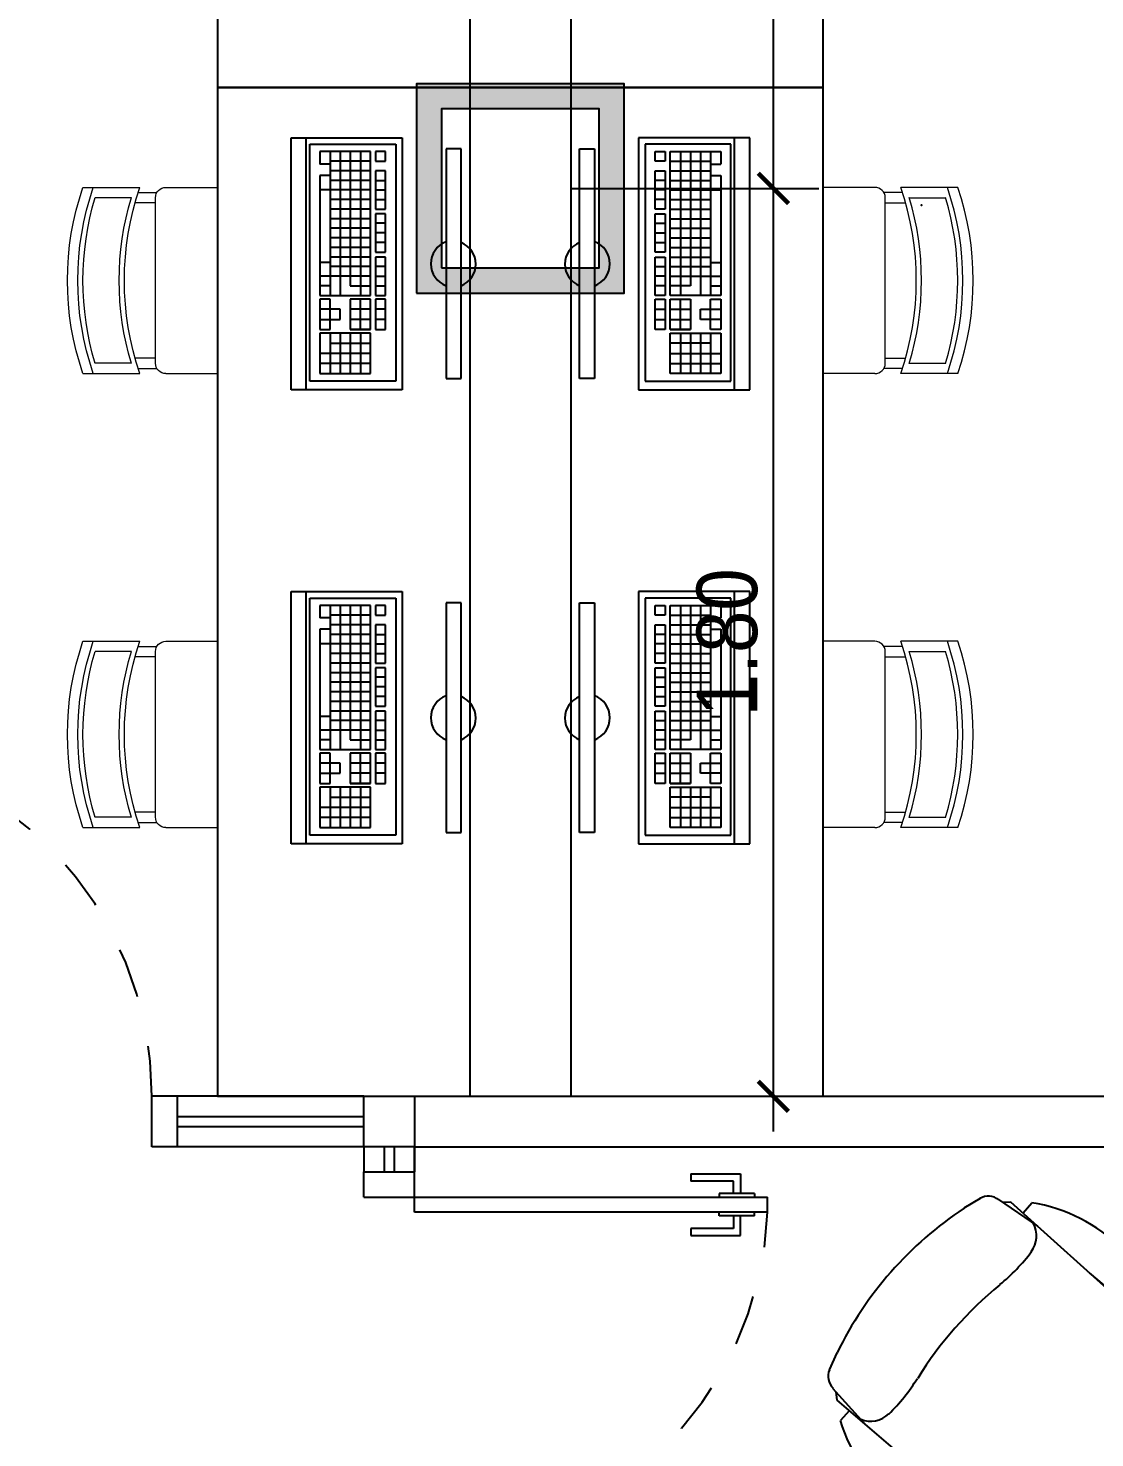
# Model space of a CAD drawing. Header units: millimetres. Extents: x 7034 to 7235, y -465 to -380.
# Drawn here: x 7139.929 to 7142.043, y -429.776 to -426.981 of the extents above; entities that cross this region are included whole.
import ezdxf

# ---------------------------------------------------------------- set-up
doc = ezdxf.new("R2010")
doc.units = ezdxf.units.MM
doc.header["$LTSCALE"] = 0.005
doc.linetypes.add('CONTINUO', pattern=[0])
doc.linetypes.add('DASHED', pattern=[19.05, 12.7, -6.35])
doc.layers.get('0').update_dxf_attribs({"linetype": 'CONTINUO'})
doc.layers.get('DEFPOINTS').update_dxf_attribs({"linetype": 'CONTINUO', "lineweight": 15})
for name, color, linetype in [('- COTAS', 12, 'Continuous'), ('0-LUMINOTEC-TETO', 170, 'Continuous'), ('ARQ-PEITORIAL', 4, 'Continuous'), ('ARQ_ESQUADRIA', 5, 'Continuous'), ('ARQ_JANELAALTA', 150, 'DASHED'), ('JANELA', 10, 'Continuous'), ('NN_PISO', 8, 'Continuous')]:
    doc.layers.add(name, color=color, linetype=linetype)
doc.layers.add('0-LAYOUT', color=250, linetype='Continuous', lineweight=25)
doc.styles.add('ARQ', font='arial.ttf', dxfattribs={"width": 0.9})
doc.dimstyles.new('1-50', dxfattribs={"dimtxt": 0.12, "dimasz": 0.06, "dimexe": 0.09, "dimexo": 0.1, "dimgap": 0.03, "dimtad": 1, "dimzin": 0, "dimdsep": 46, "dimtxsty": 'ARQ', "dimblk": 'ARCHTICK', "dimcen": 0, "dimdle": 0.07, "dimclrd": 1, "dimclre": 1, "dimclrt": 7, "dimadec": 0, "dimazin": 0, "dimtm": 1e-09, "dimtfac": 1, "dimtofl": 0, "dimtmove": 2, "dimatfit": 3, "dimldrblk": 'ARCHTICK', "dimfxl": 1, "dimtolj": 1, "dimtzin": 0, "dimlwd": -1, "dimlwe": -1, "dimarcsym": 0})

# ---------------------------------------------------------------- blocks, each defined once
blk = doc.blocks.new('011239')
h = blk.add_hatch(color=256)
h.paths.add_polyline_path([(-20.6, 20.75), (-20.6, -20.75), (20.6, -20.75), (20.6, 20.75)])
h.paths.add_polyline_path([(15.6, 15.75), (15.6, -15.75), (-15.6, -15.75), (-15.6, 15.75)], flags=16)
for points in [[(-20.6, -20.75), (20.6, -20.75), (20.6, 20.75), (-20.6, 20.75)], [(-15.6, -15.75), (15.6, -15.75), (15.6, 15.75), (-15.6, 15.75)]]:
    blk.add_lwpolyline(points, close=True)
blk = doc.blocks.new('A$C1D1E4AAD')
at = {"layer": '0-LAYOUT', "linetype": 'ByBlock'}
for p, q in [((-2.0148, 0), (-2.0148, -1.6)), ((-1.2148, 0), (-1.2148, -1.6)), ((-2.519, -0.1026), (-2.5509, -0.1221)), ((-2.4046, -0.1576), (-2.4818, -0.1047)), ((-2.4578, -0.1099), (-2.4741, -0.1104)), ((-2.1472, -0.3901), (-2.4578, -0.1099)), ((-2.4339, -0.1309), (-2.4167, -0.1112)), ((-2.2381, -0.2014), (-2.1504, -0.2795)), ((-2.1764, -0.356), (-2.3019, -0.25)), ((-2.1416, -0.302), (-2.154, -0.3461)), ((-2.8176, -0.4426), (-2.8024, -0.4084)), ((-2.7483, -0.5489), (-2.8107, -0.4792)), ((-2.8025, -0.5023), (-2.8041, -0.4861)), ((-2.4845, -0.7742), (-2.8025, -0.5023)), ((-1.0225, -0.4914), (-1.0423, -0.5327)), ((-0.8836, -0.4795), (-1.001, -0.4803)), ((-2.7786, -0.5233), (-2.7959, -0.5429)), ((-0.6899, -0.5557), (-0.6899, -0.5295)), ((-1.0764, -0.5613), (-0.6581, -0.5557)), ((-1.032, -0.5549), (-0.8677, -0.5581)), ((-0.7296, -0.5565), (-0.6367, -0.5676)), ((-0.6581, -0.5557), (-0.6462, -0.5668)), ((-0.6073, -0.5906), (-0.5962, -0.6264)), ((-2.5221, -0.7496), (-2.6434, -0.6388)), ((-2.6834, -0.7083), (-2.5946, -0.7853)), ((-2.5711, -0.7911), (-2.529, -0.7731)), ((-0.6073, -1.0431), (-0.5962, -1.0074)), ((-2.5711, -1.0608), (-2.529, -1.0787)), ((-2.4845, -1.0777), (-2.8025, -1.3496)), ((-2.6834, -1.1435), (-2.5946, -1.0666)), ((-1.0764, -1.0724), (-0.6581, -1.078)), ((-1.032, -1.0788), (-0.8677, -1.0756)), ((-0.7296, -1.0772), (-0.6367, -1.0661)), ((-0.6899, -1.078), (-0.6899, -1.1042)), ((-0.6581, -1.078), (-0.6462, -1.0669)), ((-2.5221, -1.1022), (-2.6434, -1.2131)), ((-1.0225, -1.1423), (-1.0423, -1.101)), ((-0.8836, -1.1542), (-1.001, -1.1534)), ((-2.7483, -1.303), (-2.8107, -1.3726)), ((-2.7786, -1.3286), (-2.7959, -1.3089)), ((-2.8025, -1.3496), (-2.8041, -1.3658)), ((-2.8176, -1.4093), (-2.8024, -1.4435)), ((-2.1472, -1.4617), (-2.4578, -1.742)), ((-2.1764, -1.4959), (-2.3019, -1.6019)), ((-2.1416, -1.5498), (-2.154, -1.5057)), ((-2.2381, -1.6505), (-2.1504, -1.5723)), ((-2.0148, -1.6), (-1.2148, -1.6)), ((-2.4046, -1.6942), (-2.4818, -1.7472)), ((-2.519, -1.7493), (-2.5509, -1.7298)), ((-2.4339, -1.721), (-2.4167, -1.7407)), ((-2.4578, -1.742), (-2.4741, -1.7415))]:
    blk.add_line(p, q, dxfattribs=at)
for centre, radius, start, end in [((-2.5026, -0.1308), 0.0328, 51.4098, 120.5547), ((-2.4707, -0.4398), 0.3333, 45.7372, 80.6494), ((-2.1494, -0.7283), 0.7271, 123.5174, 153.896), ((-2.4596, -0.177), 0.0523, 323.2944, 29.1682), ((-2.4596, -0.177), 0.0523, 323.2944, 29.1682), ((-2.712, 0.012), 0.3678, 309.1313, 323.2958), ((-2.0117, -0.8493), 0.7418, 129.1314, 148.282), ((-2.1616, -0.2971), 0.0207, 345.8779, 57.0329), ((-2.1675, -0.3448), 0.0141, 232.5784, 352.1311), ((-2.2085, -0.4503), 0.0857, 341.4955, 44.5153), ((-2.7875, -0.4552), 0.0328, 156.8587, 226.0036), ((-2.9561, -0.2659), 0.3678, 314.1176, 328.2821), ((-2.3206, -0.4216), 0.2017, 320.8696, 343.9764), ((-1.0042, -0.5009), 0.0207, 81.6738, 152.8287), ((-0.8661, -0.8121), 0.3333, 58.0573, 92.9695), ((-2.7362, -0.4918), 0.0523, 248.2452, 314.1189), ((-2.477, -0.4469), 0.3333, 196.764, 231.6762), ((-3.1806, 0.1774), 1.2492, 312.9781, 324.4353), ((-1.0312, -0.5406), 0.0141, 146.5756, 266.1283), ((-0.701, -0.6073), 0.0523, 109.5385, 175.4123), ((-1.0701, -0.647), 0.0857, 94.1914, 157.2111), ((-0.6383, -0.601), 0.0328, 18.152, 87.2969), ((-0.9669, -0.6994), 0.2017, 154.7303, 177.8371), ((-0.3867, -0.6319), 0.3678, 175.4109, 189.5754), ((-1.2979, -0.8169), 0.7271, 344.8107, 15.1893), ((0.0745, -0.8169), 1.2492, 174.2714, 185.7286), ((-1.4813, -0.8169), 0.7418, 350.4247, 9.5753), ((-2.5321, -0.7598), 0.0141, 285.2823, 44.835), ((-2.4757, -0.5981), 0.2017, 293.437, 316.5438), ((-2.4327, -0.7056), 0.0857, 232.8981, 295.9178), ((-2.5786, -0.7718), 0.0207, 220.3805, 291.5354), ((-0.9669, -0.9343), 0.2017, 182.1629, 205.2697), ((-0.3867, -1.0018), 0.3678, 170.4246, 184.5891), ((-1.0701, -0.9867), 0.0857, 202.7889, 265.8086), ((-0.701, -1.0264), 0.0523, 184.5877, 250.4615), ((-0.701, -1.0264), 0.0523, 184.5877, 250.4615), ((-2.5786, -1.08), 0.0207, 68.4646, 139.6195), ((-2.4327, -1.1463), 0.0857, 64.0822, 127.1019), ((-0.6383, -1.0328), 0.0328, 272.7031, 341.848), ((-2.5321, -1.092), 0.0141, 315.165, 74.7177), ((-2.4757, -1.2537), 0.2017, 43.4562, 66.563), ((-1.0312, -1.0931), 0.0141, 93.8717, 213.4244), ((-3.1806, -2.0292), 1.2492, 35.5647, 47.0219), ((-0.8661, -0.8216), 0.3333, 267.0305, 301.9427), ((-2.477, -1.4049), 0.3333, 128.3238, 163.236), ((-1.0042, -1.1328), 0.0207, 207.1713, 278.3262), ((-2.7362, -1.36), 0.0523, 45.8811, 111.7548), ((-2.3206, -1.4303), 0.2017, 16.0236, 39.1304), ((-2.9561, -1.5859), 0.3678, 31.7179, 45.8824), ((-2.7875, -1.3966), 0.0328, 133.9964, 203.1413), ((-2.0117, -1.0026), 0.7418, 211.718, 230.8686), ((-2.2085, -1.4015), 0.0857, 315.4847, 18.5045), ((-2.1494, -1.1236), 0.7271, 206.104, 236.4826), ((-2.1675, -1.5071), 0.0141, 7.8689, 127.4216), ((-2.1616, -1.5547), 0.0207, 302.9671, 14.1221), ((-2.712, -1.8639), 0.3678, 36.7042, 50.8687), ((-2.4596, -1.6749), 0.0523, 330.8318, 36.7056), ((-2.4596, -1.6749), 0.0523, 330.8318, 36.7056), ((-2.4707, -1.4121), 0.3333, 279.3506, 314.2628), ((-2.5026, -1.7211), 0.0328, 239.4453, 308.5902)]:
    blk.add_arc(centre, radius, start, end, dxfattribs=at)
for p in [(-2.2419, -0.6471), (-1.1749, -0.8169), (-2.2419, -1.2048)]:
    blk.add_point(p, dxfattribs=at)
blk = doc.blocks.new('A$C686A6CA0')
at = {"layer": 'ARQ-PEITORIAL'}
for p, q in [((-0.1, 2.53), (-0.1, 2.48)), ((0, 2.53), (0, 2.48)), ((-0.1, 2.48), (0, 2.48))]:
    blk.add_line(p, q, dxfattribs=at)
at = {"layer": 'ARQ_ESQUADRIA'}
for p, q in [((-0.52, 2.53), (-0.52, 2.63)), ((-0.47, 2.63), (-0.52, 2.63)), ((-0.47, 2.59), (-0.1, 2.59)), ((-0.47, 2.57), (-0.1, 2.57)), ((-0.47, 2.53), (-0.52, 2.53)), ((-0.06, 2.53), (-0.06, 2.48)), ((-0.04, 2.53), (-0.04, 2.48)), ((-0.1, 2.43), (-0.1, 2.48)), ((-0.1, 2.43), (-0.1, 2.48)), ((0, 2.43), (0, 2.48)), ((0, 2.43), (0, 2.48)), ((0.5481, 2.476), (0.6461, 2.476)), ((0.5481, 2.476), (0.5481, 2.462)), ((0.5621, 2.462), (0.5481, 2.462)), ((0.6321, 2.462), (0.5621, 2.462)), ((0.5621, 2.462), (0.5621, 2.462)), ((0.6321, 2.437), (0.6321, 2.462)), ((0.6461, 2.476), (0.6461, 2.437)), ((0.6741, 2.437), (0.6041, 2.437)), ((0.6041, 2.437), (0.6041, 2.43)), ((0.6741, 2.437), (0.6741, 2.43)), ((-0.1, 2.43), (0, 2.43)), ((-0.1, 2.43), (0, 2.43)), ((0, 2.43), (0.7, 2.43)), ((0, 2.4), (0, 2.43)), ((0.7, 2.4), (0.7, 2.43)), ((0.7, 2.4), (0, 2.4)), ((0.6041, 2.393), (0.6041, 2.4)), ((0.6741, 2.393), (0.6041, 2.393)), ((0.6321, 2.393), (0.6321, 2.368)), ((0.6461, 2.354), (0.6461, 2.393)), ((0.6741, 2.393), (0.6741, 2.4)), ((0.5481, 2.368), (0.5481, 2.354)), ((0.5621, 2.368), (0.5481, 2.368)), ((0.5481, 2.354), (0.6461, 2.354)), ((0.5621, 2.368), (0.5621, 2.368)), ((0.6321, 2.368), (0.5621, 2.368))]:
    blk.add_line(p, q, dxfattribs=at)
at = {"layer": 'ARQ_JANELAALTA'}
for centre, start, end in [((-1.2207, 2.63), 0, 87.4911), ((0, 2.4307), 270, 357.4911)]:
    blk.add_arc(centre, 0.7007, start, end, dxfattribs=at)
at = {"layer": 'JANELA'}
for p, q in [((-0.47, 2.63), (-0.47, 2.53)), ((-0.1, 2.63), (-0.47, 2.63)), ((-0.1, 2.53), (-0.47, 2.53)), ((-0.1, 2.53), (-0.1, 2.48)), ((0, 2.48), (0, 2.53)), ((-0.1, 2.48), (0, 2.48))]:
    blk.add_line(p, q, dxfattribs=at)
blk.add_lwpolyline([(0, 2.53), (-0.1, 2.53), (-0.1, 2.63), (0, 2.63)], close=True, dxfattribs=at)
blk = doc.blocks.new('A$C695A1161')
at = {"layer": 'NN_PISO'}
blk.add_blockref('A$C686A6CA0', (2.82, -2.53), dxfattribs=at)
blk = doc.blocks.new('A$C51C9762A')
at = {"layer": 'NN_PISO'}
blk.add_blockref('A$C695A1161', (0, -0.1), dxfattribs=at)
blk = doc.blocks.new('vafres')
at = {"lineweight": 13, "ltscale": 0.2}
for p, q in [((2157.847, 914.6481), (2157.847, 914.5352)), ((2158.2163, 914.6481), (2158.2163, 914.5352)), ((2157.8675, 914.5521), (2157.8675, 914.6239)), ((2158.1958, 914.5521), (2158.1958, 914.6239)), ((2157.8778, 914.5044), (2157.8778, 914.5455)), ((2158.1856, 914.5044), (2158.1856, 914.5448)), ((2157.8573, 914.5386), (2157.8573, 914.5017)), ((2158.2061, 914.5386), (2158.2061, 914.5017)), ((2158.1958, 914.5044), (2157.8675, 914.5044)), ((2157.847, 914.4839), (2157.847, 914.3813)), ((2158.2163, 914.4839), (2158.2163, 914.3813))]:
    blk.add_line(p, q, dxfattribs=at)
for centre, radius, start, end in [((2158.0317, 914.1094), 0.5694, 71.0753, 108.9246), ((2158.0317, 914.0889), 0.5694, 71.0753, 108.9246), ((2158.0317, 914.0787), 0.5694, 73.2016, 106.7984), ((2158.0317, 914.0787), 0.5694, 73.2016, 106.7984), ((2158.0317, 914.0069), 0.5694, 73.2016, 106.7984), ((2158.0317, 913.9966), 0.5694, 71.0753, 108.9246), ((2157.8675, 914.4839), 0.0205, 90, 180), ((2158.1958, 914.4839), 0.0205, 360, 90)]:
    blk.add_arc(centre, radius, start, end, dxfattribs=at)
blk = doc.blocks.new('_ArchTick')
at = {"color": 0, "linetype": 'ByBlock', "const_width": 0.15}
blk.add_lwpolyline([(-0.5, -0.5), (0.5, 0.5)], dxfattribs=at)
blk = doc.blocks.new('*D250')
at = {"layer": '- COTAS', "color": 1, "transparency": 16777216}
for p, q in [((7141.4058, -429.1686), (7141.4058, -427.2286)), ((7141.0045, -427.2986), (7141.4958, -427.2986)), ((7141.0045, -429.0986), (7141.4958, -429.0986))]:
    blk.add_line(p, q, dxfattribs=at)
at = {"layer": 'DEFPOINTS', "color": 0, "transparency": 16777216}
for p in [(7140.9045, -427.2986), (7141.4058, -427.2986), (7140.9045, -429.0986)]:
    blk.add_point(p, dxfattribs=at)
at = {"layer": '- COTAS', "color": 1, "transparency": 16777216, "xscale": 0.06, "yscale": 0.06, "zscale": 0.06}
for p, rotation in [((7141.4058, -427.2986), 90), ((7141.4058, -429.0986), 270)]:
    blk.add_blockref('_ArchTick', p, dxfattribs=dict(at, rotation=rotation))
at = {"layer": '- COTAS', "color": 7, "transparency": 16777216, "insert": (7141.3146, -428.1986), "char_height": 0.12, "attachment_point": 5, "rotation": 90, "style": 'ARQ'}
blk.add_mtext('\\A1;1.80', dxfattribs=at)
blk = doc.blocks.new('*D251')
at = {"layer": '- COTAS', "color": 1, "transparency": 16777216}
for p, q in [((7141.4058, -427.3686), (7141.4058, -425.4286)), ((7141.0045, -425.4986), (7141.4958, -425.4986)), ((7141.0045, -427.2986), (7141.4958, -427.2986))]:
    blk.add_line(p, q, dxfattribs=at)
at = {"layer": 'DEFPOINTS', "color": 0, "transparency": 16777216}
for p in [(7140.9045, -425.4986), (7141.4058, -425.4986), (7140.9045, -427.2986)]:
    blk.add_point(p, dxfattribs=at)
at = {"layer": '- COTAS', "color": 1, "transparency": 16777216, "xscale": 0.06, "yscale": 0.06, "zscale": 0.06}
for p, rotation in [((7141.4058, -425.4986), 90), ((7141.4058, -427.2986), 270)]:
    blk.add_blockref('_ArchTick', p, dxfattribs=dict(at, rotation=rotation))
at = {"layer": '- COTAS', "color": 7, "transparency": 16777216, "insert": (7141.3146, -426.3986), "char_height": 0.12, "attachment_point": 5, "rotation": 90, "style": 'ARQ'}
blk.add_mtext('\\A1;1.80', dxfattribs=at)

msp = doc.modelspace()

# ---------------------------------------------------------------- linework, layer by layer
at = {"layer": '- COTAS'}
msp.add_point((7141.6995, -427.332), dxfattribs=at)
at = {"layer": '0-LAYOUT'}
for p, q in [((7140.8045, -425.2986), (7140.8045, -429.0986)), ((7141.0045, -425.2986), (7141.0045, -429.0986)), ((7140.45, -427.698), (7140.45, -427.198)), ((7140.45, -427.198), (7140.48, -427.198)), ((7140.48, -427.198), (7140.67, -427.198)), ((7140.48, -427.698), (7140.48, -427.198)), ((7140.67, -427.198), (7140.67, -427.698)), ((7141.1389, -427.198), (7141.1389, -427.698)), ((7141.3289, -427.198), (7141.1389, -427.198)), ((7141.3289, -427.698), (7141.3289, -427.198)), ((7141.3589, -427.198), (7141.3289, -427.198)), ((7141.3589, -427.698), (7141.3589, -427.198)), ((7140.4874, -427.2107), (7140.6574, -427.2107)), ((7140.4874, -427.6807), (7140.4874, -427.2107)), ((7140.5074, -427.2257), (7140.5074, -427.2503)), ((7140.6074, -427.2257), (7140.5074, -427.2257)), ((7140.5274, -427.2257), (7140.5274, -427.5107)), ((7140.5474, -427.2257), (7140.5474, -427.5107)), ((7140.5674, -427.2257), (7140.5674, -427.4917)), ((7140.5874, -427.2257), (7140.5874, -427.5107)), ((7140.6074, -427.5107), (7140.6074, -427.2257)), ((7140.6174, -427.2257), (7140.6174, -427.2447)), ((7140.6374, -427.2257), (7140.6174, -427.2257)), ((7140.6374, -427.2447), (7140.6374, -427.2257)), ((7140.6574, -427.2107), (7140.6574, -427.6807)), ((7140.7572, -427.2204), (7140.7572, -427.6755)), ((7140.7872, -427.2204), (7140.7572, -427.2204)), ((7140.7872, -427.6755), (7140.7872, -427.2204)), ((7141.0217, -427.6755), (7141.0217, -427.2204)), ((7141.0217, -427.2204), (7141.0517, -427.2204)), ((7141.0517, -427.2204), (7141.0517, -427.6755)), ((7141.1515, -427.2107), (7141.1515, -427.6807)), ((7141.3215, -427.2107), (7141.1515, -427.2107)), ((7141.1715, -427.2447), (7141.1715, -427.2257)), ((7141.1715, -427.2257), (7141.1915, -427.2257)), ((7141.1915, -427.2257), (7141.1915, -427.2447)), ((7141.2015, -427.5107), (7141.2015, -427.2257)), ((7141.2015, -427.2257), (7141.3015, -427.2257)), ((7141.2215, -427.2257), (7141.2215, -427.5107)), ((7141.2415, -427.2257), (7141.2415, -427.4917)), ((7141.2615, -427.2257), (7141.2615, -427.5107)), ((7141.2815, -427.2257), (7141.2815, -427.5107)), ((7141.3015, -427.2257), (7141.3015, -427.2503)), ((7141.3215, -427.6807), (7141.3215, -427.2107)), ((7140.5274, -427.2503), (7140.5074, -427.2503)), ((7140.6074, -427.2447), (7140.5274, -427.2447)), ((7140.6174, -427.2447), (7140.6374, -427.2447)), ((7141.1915, -427.2447), (7141.1715, -427.2447)), ((7141.2015, -427.2447), (7141.2815, -427.2447)), ((7141.2815, -427.2503), (7141.3015, -427.2503)), ((7140.5274, -427.2727), (7140.5074, -427.2727)), ((7140.5074, -427.2727), (7140.5074, -427.5107)), ((7140.6074, -427.2637), (7140.5274, -427.2637)), ((7140.6074, -427.2827), (7140.5274, -427.2827)), ((7140.6174, -427.2637), (7140.6174, -427.3397)), ((7140.6374, -427.2637), (7140.6174, -427.2637)), ((7140.6174, -427.2827), (7140.6374, -427.2827)), ((7140.6374, -427.3397), (7140.6374, -427.2637)), ((7141.1715, -427.3397), (7141.1715, -427.2637)), ((7141.1715, -427.2637), (7141.1915, -427.2637)), ((7141.1915, -427.2827), (7141.1715, -427.2827)), ((7141.1915, -427.2637), (7141.1915, -427.3397)), ((7141.2015, -427.2637), (7141.2815, -427.2637)), ((7141.2015, -427.2827), (7141.2815, -427.2827)), ((7141.2815, -427.2727), (7141.3015, -427.2727)), ((7141.3015, -427.2727), (7141.3015, -427.5107)), ((7140.6074, -427.3017), (7140.5074, -427.3017)), ((7140.6174, -427.3017), (7140.6374, -427.3017)), ((7141.1915, -427.3017), (7141.1715, -427.3017)), ((7141.2015, -427.3017), (7141.3015, -427.3017)), ((7140.6074, -427.3207), (7140.5274, -427.3207)), ((7140.6074, -427.3397), (7140.5274, -427.3397)), ((7140.6174, -427.3207), (7140.6374, -427.3207)), ((7140.6174, -427.3397), (7140.6374, -427.3397)), ((7141.1915, -427.3207), (7141.1715, -427.3207)), ((7141.1915, -427.3397), (7141.1715, -427.3397)), ((7141.2015, -427.3207), (7141.2815, -427.3207)), ((7141.2015, -427.3397), (7141.2815, -427.3397)), ((7140.6074, -427.3587), (7140.5274, -427.3587)), ((7140.6174, -427.3488), (7140.6174, -427.4248)), ((7140.6374, -427.3488), (7140.6174, -427.3488)), ((7140.6374, -427.3678), (7140.6174, -427.3678)), ((7140.6374, -427.4248), (7140.6374, -427.3488)), ((7141.1715, -427.4248), (7141.1715, -427.3488)), ((7141.1715, -427.3488), (7141.1915, -427.3488)), ((7141.1715, -427.3678), (7141.1915, -427.3678)), ((7141.1915, -427.3488), (7141.1915, -427.4248)), ((7141.2015, -427.3587), (7141.2815, -427.3587)), ((7140.6074, -427.3777), (7140.5274, -427.3777)), ((7140.6374, -427.3868), (7140.6174, -427.3868)), ((7141.1715, -427.3868), (7141.1915, -427.3868)), ((7141.2015, -427.3777), (7141.2815, -427.3777)), ((7140.6074, -427.3967), (7140.5274, -427.3967)), ((7140.6074, -427.4157), (7140.5274, -427.4157)), ((7140.6374, -427.4058), (7140.6174, -427.4058)), ((7141.1715, -427.4058), (7141.1915, -427.4058)), ((7141.2015, -427.3967), (7141.2815, -427.3967)), ((7141.2015, -427.4157), (7141.2815, -427.4157)), ((7140.5274, -427.4457), (7140.5074, -427.4457)), ((7140.6074, -427.4347), (7140.5274, -427.4347)), ((7140.6174, -427.4248), (7140.6374, -427.4248)), ((7140.6174, -427.4347), (7140.6174, -427.5107)), ((7140.6374, -427.4347), (7140.6174, -427.4347)), ((7140.6374, -427.5107), (7140.6374, -427.4347)), ((7141.1915, -427.4248), (7141.1715, -427.4248)), ((7141.1715, -427.5107), (7141.1715, -427.4347)), ((7141.1715, -427.4347), (7141.1915, -427.4347)), ((7141.1915, -427.4347), (7141.1915, -427.5107)), ((7141.2015, -427.4347), (7141.2815, -427.4347)), ((7141.2815, -427.4457), (7141.3015, -427.4457)), ((7140.6074, -427.4727), (7140.5074, -427.4727)), ((7140.6074, -427.4537), (7140.5274, -427.4537)), ((7140.6374, -427.4537), (7140.6174, -427.4537)), ((7140.6174, -427.4727), (7140.6374, -427.4727)), ((7141.1715, -427.4537), (7141.1915, -427.4537)), ((7141.1915, -427.4727), (7141.1715, -427.4727)), ((7141.2015, -427.4537), (7141.2815, -427.4537)), ((7141.2015, -427.4727), (7141.3015, -427.4727)), ((7140.5274, -427.4917), (7140.5074, -427.4917)), ((7140.5674, -427.4917), (7140.6074, -427.4917)), ((7140.6174, -427.4917), (7140.6374, -427.4917)), ((7141.1915, -427.4917), (7141.1715, -427.4917)), ((7141.2415, -427.4917), (7141.2015, -427.4917)), ((7141.2815, -427.4917), (7141.3015, -427.4917)), ((7140.5074, -427.5107), (7140.6074, -427.5107)), ((7140.5074, -427.5182), (7140.5074, -427.5782)), ((7140.5274, -427.5182), (7140.5074, -427.5182)), ((7140.5274, -427.5782), (7140.5274, -427.5182)), ((7140.5674, -427.5182), (7140.5674, -427.5782)), ((7140.6074, -427.5182), (7140.5674, -427.5182)), ((7140.5874, -427.5782), (7140.5874, -427.5182)), ((7140.6074, -427.5782), (7140.6074, -427.5182)), ((7140.6174, -427.5107), (7140.6374, -427.5107)), ((7140.6174, -427.5182), (7140.6174, -427.5782)), ((7140.6374, -427.5182), (7140.6174, -427.5182)), ((7140.6374, -427.5782), (7140.6374, -427.5182)), ((7141.1915, -427.5107), (7141.1715, -427.5107)), ((7141.1715, -427.5782), (7141.1715, -427.5182)), ((7141.1715, -427.5182), (7141.1915, -427.5182)), ((7141.1915, -427.5182), (7141.1915, -427.5782)), ((7141.3015, -427.5107), (7141.2015, -427.5107)), ((7141.2015, -427.5782), (7141.2015, -427.5182)), ((7141.2015, -427.5182), (7141.2415, -427.5182)), ((7141.2215, -427.5782), (7141.2215, -427.5182)), ((7141.2415, -427.5182), (7141.2415, -427.5782)), ((7141.2815, -427.5182), (7141.3015, -427.5182)), ((7141.2815, -427.5782), (7141.2815, -427.5182)), ((7141.3015, -427.5182), (7141.3015, -427.5782)), ((7140.5474, -427.5382), (7140.5074, -427.5382)), ((7140.5074, -427.5582), (7140.5474, -427.5582)), ((7140.5474, -427.5582), (7140.5474, -427.5382)), ((7140.6074, -427.5382), (7140.5674, -427.5382)), ((7140.6074, -427.5582), (7140.5674, -427.5582)), ((7140.6374, -427.5382), (7140.6174, -427.5382)), ((7140.6374, -427.5582), (7140.6174, -427.5582)), ((7141.1715, -427.5382), (7141.1915, -427.5382)), ((7141.1715, -427.5582), (7141.1915, -427.5582)), ((7141.2015, -427.5382), (7141.2415, -427.5382)), ((7141.2015, -427.5582), (7141.2415, -427.5582)), ((7141.2615, -427.5582), (7141.2615, -427.5382)), ((7141.2615, -427.5382), (7141.3015, -427.5382)), ((7141.3015, -427.5582), (7141.2615, -427.5582)), ((7140.5074, -427.5782), (7140.5274, -427.5782)), ((7140.5074, -427.5857), (7140.5074, -427.6657)), ((7140.6074, -427.5857), (7140.5074, -427.5857)), ((7140.5274, -427.5857), (7140.5274, -427.6657)), ((7140.5474, -427.5857), (7140.5474, -427.6657)), ((7140.5674, -427.5782), (7140.6074, -427.5782)), ((7140.6074, -427.5782), (7140.5674, -427.5782)), ((7140.5674, -427.5857), (7140.5674, -427.6657)), ((7140.5874, -427.5857), (7140.5874, -427.6657)), ((7140.6074, -427.6657), (7140.6074, -427.5857)), ((7140.6174, -427.5782), (7140.6374, -427.5782)), ((7141.1915, -427.5782), (7141.1715, -427.5782)), ((7141.2415, -427.5782), (7141.2015, -427.5782)), ((7141.2015, -427.5782), (7141.2415, -427.5782)), ((7141.2015, -427.6657), (7141.2015, -427.5857)), ((7141.2015, -427.5857), (7141.3015, -427.5857)), ((7141.2215, -427.5857), (7141.2215, -427.6657)), ((7141.2415, -427.5857), (7141.2415, -427.6657)), ((7141.2615, -427.5857), (7141.2615, -427.6657)), ((7141.3015, -427.5782), (7141.2815, -427.5782)), ((7141.2815, -427.5857), (7141.2815, -427.6657)), ((7141.3015, -427.5857), (7141.3015, -427.6657)), ((7140.5274, -427.6057), (7140.6074, -427.6057)), ((7141.2815, -427.6057), (7141.2015, -427.6057)), ((7140.6074, -427.6257), (7140.5074, -427.6257)), ((7140.6074, -427.6457), (7140.5074, -427.6457)), ((7141.2015, -427.6257), (7141.3015, -427.6257)), ((7141.2015, -427.6457), (7141.3015, -427.6457)), ((7140.5074, -427.6657), (7140.6074, -427.6657)), ((7140.7572, -427.6755), (7140.7872, -427.6755)), ((7141.0517, -427.6755), (7141.0217, -427.6755)), ((7141.3015, -427.6657), (7141.2015, -427.6657)), ((7140.48, -427.698), (7140.45, -427.698)), ((7140.67, -427.698), (7140.48, -427.698)), ((7140.6574, -427.6807), (7140.4874, -427.6807)), ((7141.1389, -427.698), (7141.3289, -427.698)), ((7141.1515, -427.6807), (7141.3215, -427.6807)), ((7141.3289, -427.698), (7141.3589, -427.698)), ((7140.45, -428.098), (7140.48, -428.098)), ((7140.45, -428.598), (7140.45, -428.098)), ((7140.48, -428.098), (7140.67, -428.098)), ((7140.48, -428.598), (7140.48, -428.098)), ((7140.4874, -428.1107), (7140.6574, -428.1107)), ((7140.4874, -428.5807), (7140.4874, -428.1107)), ((7140.6574, -428.1107), (7140.6574, -428.5807)), ((7140.67, -428.098), (7140.67, -428.598)), ((7140.7572, -428.1204), (7140.7572, -428.5755)), ((7140.7872, -428.1204), (7140.7572, -428.1204)), ((7140.7872, -428.5755), (7140.7872, -428.1204)), ((7141.0217, -428.5755), (7141.0217, -428.1204)), ((7141.0217, -428.1204), (7141.0517, -428.1204)), ((7141.0517, -428.1204), (7141.0517, -428.5755)), ((7141.1389, -428.098), (7141.1389, -428.598)), ((7141.3289, -428.098), (7141.1389, -428.098)), ((7141.1515, -428.1107), (7141.1515, -428.5807)), ((7141.3215, -428.1107), (7141.1515, -428.1107)), ((7141.3215, -428.5807), (7141.3215, -428.1107)), ((7141.3289, -428.598), (7141.3289, -428.098)), ((7141.3589, -428.098), (7141.3289, -428.098)), ((7141.3589, -428.598), (7141.3589, -428.098)), ((7140.5074, -428.1257), (7140.5074, -428.1503)), ((7140.6074, -428.1257), (7140.5074, -428.1257)), ((7140.5274, -428.1503), (7140.5074, -428.1503)), ((7140.5274, -428.1257), (7140.5274, -428.4107)), ((7140.6074, -428.1447), (7140.5274, -428.1447)), ((7140.5474, -428.1257), (7140.5474, -428.4107)), ((7140.5674, -428.1257), (7140.5674, -428.3917)), ((7140.5874, -428.1257), (7140.5874, -428.4107)), ((7140.6074, -428.4107), (7140.6074, -428.1257)), ((7140.6174, -428.1257), (7140.6174, -428.1447)), ((7140.6374, -428.1257), (7140.6174, -428.1257)), ((7140.6174, -428.1447), (7140.6374, -428.1447)), ((7140.6374, -428.1447), (7140.6374, -428.1257)), ((7141.1715, -428.1447), (7141.1715, -428.1257)), ((7141.1715, -428.1257), (7141.1915, -428.1257)), ((7141.1915, -428.1447), (7141.1715, -428.1447)), ((7141.1915, -428.1257), (7141.1915, -428.1447)), ((7141.2015, -428.4107), (7141.2015, -428.1257)), ((7141.2015, -428.1257), (7141.3015, -428.1257)), ((7141.2015, -428.1447), (7141.2815, -428.1447)), ((7141.2215, -428.1257), (7141.2215, -428.4107)), ((7141.2415, -428.1257), (7141.2415, -428.3917)), ((7141.2615, -428.1257), (7141.2615, -428.4107)), ((7141.2815, -428.1257), (7141.2815, -428.4107)), ((7141.2815, -428.1503), (7141.3015, -428.1503)), ((7141.3015, -428.1257), (7141.3015, -428.1503)), ((7140.5074, -428.1727), (7140.5074, -428.4107)), ((7140.5274, -428.1727), (7140.5074, -428.1727)), ((7140.6074, -428.1637), (7140.5274, -428.1637)), ((7140.6174, -428.1637), (7140.6174, -428.2397)), ((7140.6374, -428.1637), (7140.6174, -428.1637)), ((7140.6374, -428.2397), (7140.6374, -428.1637)), ((7141.1715, -428.2397), (7141.1715, -428.1637)), ((7141.1715, -428.1637), (7141.1915, -428.1637)), ((7141.1915, -428.1637), (7141.1915, -428.2397)), ((7141.2015, -428.1637), (7141.2815, -428.1637)), ((7141.2815, -428.1727), (7141.3015, -428.1727)), ((7141.3015, -428.1727), (7141.3015, -428.4107)), ((7140.6074, -428.2017), (7140.5074, -428.2017)), ((7140.6074, -428.1827), (7140.5274, -428.1827)), ((7140.6174, -428.1827), (7140.6374, -428.1827)), ((7140.6174, -428.2017), (7140.6374, -428.2017)), ((7141.1915, -428.1827), (7141.1715, -428.1827)), ((7141.1915, -428.2017), (7141.1715, -428.2017)), ((7141.2015, -428.1827), (7141.2815, -428.1827)), ((7141.2015, -428.2017), (7141.3015, -428.2017)), ((7140.6074, -428.2207), (7140.5274, -428.2207)), ((7140.6174, -428.2207), (7140.6374, -428.2207)), ((7141.1915, -428.2207), (7141.1715, -428.2207)), ((7141.2015, -428.2207), (7141.2815, -428.2207)), ((7140.6074, -428.2397), (7140.5274, -428.2397)), ((7140.6074, -428.2587), (7140.5274, -428.2587)), ((7140.6174, -428.2397), (7140.6374, -428.2397)), ((7140.6174, -428.2488), (7140.6174, -428.3248)), ((7140.6374, -428.2488), (7140.6174, -428.2488)), ((7140.6374, -428.3248), (7140.6374, -428.2488)), ((7141.1915, -428.2397), (7141.1715, -428.2397)), ((7141.1715, -428.3248), (7141.1715, -428.2488)), ((7141.1715, -428.2488), (7141.1915, -428.2488)), ((7141.1915, -428.2488), (7141.1915, -428.3248)), ((7141.2015, -428.2397), (7141.2815, -428.2397)), ((7141.2015, -428.2587), (7141.2815, -428.2587)), ((7140.6074, -428.2777), (7140.5274, -428.2777)), ((7140.6374, -428.2678), (7140.6174, -428.2678)), ((7140.6374, -428.2868), (7140.6174, -428.2868)), ((7141.1715, -428.2678), (7141.1915, -428.2678)), ((7141.1715, -428.2868), (7141.1915, -428.2868)), ((7141.2015, -428.2777), (7141.2815, -428.2777)), ((7140.6074, -428.2967), (7140.5274, -428.2967)), ((7140.6074, -428.3157), (7140.5274, -428.3157)), ((7140.6374, -428.3058), (7140.6174, -428.3058)), ((7141.1715, -428.3058), (7141.1915, -428.3058)), ((7141.2015, -428.2967), (7141.2815, -428.2967)), ((7141.2015, -428.3157), (7141.2815, -428.3157)), ((7140.5274, -428.3457), (7140.5074, -428.3457)), ((7140.6074, -428.3347), (7140.5274, -428.3347)), ((7140.6174, -428.3248), (7140.6374, -428.3248)), ((7140.6374, -428.3347), (7140.6174, -428.3347)), ((7140.6174, -428.3347), (7140.6174, -428.4107)), ((7140.6374, -428.4107), (7140.6374, -428.3347)), ((7141.1915, -428.3248), (7141.1715, -428.3248)), ((7141.1715, -428.4107), (7141.1715, -428.3347)), ((7141.1715, -428.3347), (7141.1915, -428.3347)), ((7141.1915, -428.3347), (7141.1915, -428.4107)), ((7141.2015, -428.3347), (7141.2815, -428.3347)), ((7141.2815, -428.3457), (7141.3015, -428.3457)), ((7140.6074, -428.3727), (7140.5074, -428.3727)), ((7140.6074, -428.3537), (7140.5274, -428.3537)), ((7140.6374, -428.3537), (7140.6174, -428.3537)), ((7140.6174, -428.3727), (7140.6374, -428.3727)), ((7141.1715, -428.3537), (7141.1915, -428.3537)), ((7141.1915, -428.3727), (7141.1715, -428.3727)), ((7141.2015, -428.3537), (7141.2815, -428.3537)), ((7141.2015, -428.3727), (7141.3015, -428.3727)), ((7140.5274, -428.3917), (7140.5074, -428.3917)), ((7140.5674, -428.3917), (7140.6074, -428.3917)), ((7140.6174, -428.3917), (7140.6374, -428.3917)), ((7141.1915, -428.3917), (7141.1715, -428.3917)), ((7141.2415, -428.3917), (7141.2015, -428.3917)), ((7141.2815, -428.3917), (7141.3015, -428.3917)), ((7140.5074, -428.4107), (7140.6074, -428.4107)), ((7140.5274, -428.4182), (7140.5074, -428.4182)), ((7140.5074, -428.4182), (7140.5074, -428.4782)), ((7140.5274, -428.4782), (7140.5274, -428.4182)), ((7140.5674, -428.4182), (7140.5674, -428.4782)), ((7140.6074, -428.4182), (7140.5674, -428.4182)), ((7140.5874, -428.4782), (7140.5874, -428.4182)), ((7140.6074, -428.4782), (7140.6074, -428.4182)), ((7140.6174, -428.4107), (7140.6374, -428.4107)), ((7140.6174, -428.4182), (7140.6174, -428.4782)), ((7140.6374, -428.4182), (7140.6174, -428.4182)), ((7140.6374, -428.4782), (7140.6374, -428.4182)), ((7141.1915, -428.4107), (7141.1715, -428.4107)), ((7141.1715, -428.4782), (7141.1715, -428.4182)), ((7141.1715, -428.4182), (7141.1915, -428.4182)), ((7141.1915, -428.4182), (7141.1915, -428.4782)), ((7141.3015, -428.4107), (7141.2015, -428.4107)), ((7141.2015, -428.4782), (7141.2015, -428.4182)), ((7141.2015, -428.4182), (7141.2415, -428.4182)), ((7141.2215, -428.4782), (7141.2215, -428.4182)), ((7141.2415, -428.4182), (7141.2415, -428.4782)), ((7141.2815, -428.4182), (7141.3015, -428.4182)), ((7141.2815, -428.4782), (7141.2815, -428.4182)), ((7141.3015, -428.4182), (7141.3015, -428.4782)), ((7140.5474, -428.4382), (7140.5074, -428.4382)), ((7140.5474, -428.4582), (7140.5474, -428.4382)), ((7140.6074, -428.4382), (7140.5674, -428.4382)), ((7140.6374, -428.4382), (7140.6174, -428.4382)), ((7141.1715, -428.4382), (7141.1915, -428.4382)), ((7141.2015, -428.4382), (7141.2415, -428.4382)), ((7141.2615, -428.4582), (7141.2615, -428.4382)), ((7141.2615, -428.4382), (7141.3015, -428.4382)), ((7140.5074, -428.4582), (7140.5474, -428.4582)), ((7140.5074, -428.4782), (7140.5274, -428.4782)), ((7140.5074, -428.4857), (7140.5074, -428.5657)), ((7140.6074, -428.4857), (7140.5074, -428.4857)), ((7140.5274, -428.4857), (7140.5274, -428.5657)), ((7140.5474, -428.4857), (7140.5474, -428.5657)), ((7140.6074, -428.4582), (7140.5674, -428.4582)), ((7140.5674, -428.4782), (7140.6074, -428.4782)), ((7140.6074, -428.4782), (7140.5674, -428.4782)), ((7140.5674, -428.4857), (7140.5674, -428.5657)), ((7140.5874, -428.4857), (7140.5874, -428.5657)), ((7140.6074, -428.5657), (7140.6074, -428.4857)), ((7140.6374, -428.4582), (7140.6174, -428.4582)), ((7140.6174, -428.4782), (7140.6374, -428.4782)), ((7141.1715, -428.4582), (7141.1915, -428.4582)), ((7141.1915, -428.4782), (7141.1715, -428.4782)), ((7141.2015, -428.4582), (7141.2415, -428.4582)), ((7141.2015, -428.4782), (7141.2415, -428.4782)), ((7141.2415, -428.4782), (7141.2015, -428.4782)), ((7141.2015, -428.5657), (7141.2015, -428.4857)), ((7141.2015, -428.4857), (7141.3015, -428.4857)), ((7141.2215, -428.4857), (7141.2215, -428.5657)), ((7141.2415, -428.4857), (7141.2415, -428.5657)), ((7141.3015, -428.4582), (7141.2615, -428.4582)), ((7141.2615, -428.4857), (7141.2615, -428.5657)), ((7141.3015, -428.4782), (7141.2815, -428.4782)), ((7141.2815, -428.4857), (7141.2815, -428.5657)), ((7141.3015, -428.4857), (7141.3015, -428.5657)), ((7140.5274, -428.5057), (7140.6074, -428.5057)), ((7141.2815, -428.5057), (7141.2015, -428.5057)), ((7140.6074, -428.5257), (7140.5074, -428.5257)), ((7141.2015, -428.5257), (7141.3015, -428.5257)), ((7140.6074, -428.5457), (7140.5074, -428.5457)), ((7140.5074, -428.5657), (7140.6074, -428.5657)), ((7141.2015, -428.5457), (7141.3015, -428.5457)), ((7141.3015, -428.5657), (7141.2015, -428.5657)), ((7140.6574, -428.5807), (7140.4874, -428.5807)), ((7140.7572, -428.5755), (7140.7872, -428.5755)), ((7141.0517, -428.5755), (7141.0217, -428.5755)), ((7141.1515, -428.5807), (7141.3215, -428.5807)), ((7140.48, -428.598), (7140.45, -428.598)), ((7140.67, -428.598), (7140.48, -428.598)), ((7141.1389, -428.598), (7141.3289, -428.598)), ((7141.3289, -428.598), (7141.3589, -428.598))]:
    msp.add_line(p, q, dxfattribs=at)
for points in [[(7140.3045, -427.0986), (7141.5045, -427.0986), (7141.5045, -425.2986), (7140.3045, -425.2986)], [(7140.3045, -429.0986), (7141.5045, -429.0986), (7141.5045, -427.0986), (7140.3045, -427.0986)]]:
    msp.add_lwpolyline(points, close=True, dxfattribs=at)
for centre, radius, start, end in [((7140.7739, -427.448), 0.0468, 110.9733, 249.0267), ((7140.77, -427.4488), 0.0462, 291.7976, 68.2024), ((7141.0389, -427.4488), 0.0462, 111.7976, 248.2024), ((7141.035, -427.448), 0.0468, 290.9733, 69.0267), ((7140.7739, -428.348), 0.0468, 110.9733, 249.0267), ((7140.77, -428.3488), 0.0462, 291.7976, 68.2024), ((7141.0389, -428.3488), 0.0462, 111.7976, 248.2024), ((7141.035, -428.348), 0.0468, 290.9733, 69.0267)]:
    msp.add_arc(centre, radius, start, end, dxfattribs=at)
at = {"layer": 'ARQ-PEITORIAL'}
for p, q in [((7140.6945, -429.0986), (7144.3045, -429.0986)), ((7140.6945, -429.0986), (7140.6945, -429.1986)), ((7140.6945, -429.1986), (7144.3045, -429.1986))]:
    msp.add_line(p, q, dxfattribs=at)

# ---------------------------------------------------------------- block references
at = {"layer": '0-LAYOUT', "xscale": -1, "rotation": 90}
for p in [(8054.6858, 1730.5505), (8054.6858, 1729.6505)]:
    msp.add_blockref('vafres', p, dxfattribs=at)
at = {"layer": '0-LAYOUT', "rotation": 270}
for p in [(6227.1231, 1730.5505), (6227.1231, 1729.6505)]:
    msp.add_blockref('vafres', p, dxfattribs=at)
at = {"layer": '0-LUMINOTEC-TETO', "xscale": 0.01000000000021828, "yscale": 0.01000000000021828, "zscale": 0.01000000000021828}
msp.add_blockref('011239', (7140.9045, -427.2986), dxfattribs=at)
at = {"layer": 'NN_PISO'}
for name, p in [('A$C51C9762A', (7137.8745, -429.0986)), ('A$C1D1E4AAD', (7144.3345, -429.1986))]:
    msp.add_blockref(name, p, dxfattribs=at)

# ---------------------------------------------------------------- dimensions: what is measured, and where the dimension line sits
at = {"layer": '- COTAS'}
for base, p1, p2, picture, middle in [((7141.4058, -425.4986), (7140.9045, -427.2986), (7140.9045, -425.4986), '*D251', (7141.3146, -426.3986)), ((7141.4058, -427.2986), (7140.9045, -429.0986), (7140.9045, -427.2986), '*D250', (7141.3146, -428.1986))]:
    dim = msp.add_linear_dim(base=base, p1=p1, p2=p2, angle=90, dimstyle='1-50', dxfattribs=at)
    dim.commit()
    dim.dimension.update_dxf_attribs({"geometry": picture, "text_midpoint": middle})

doc.saveas('drawing.dxf')
